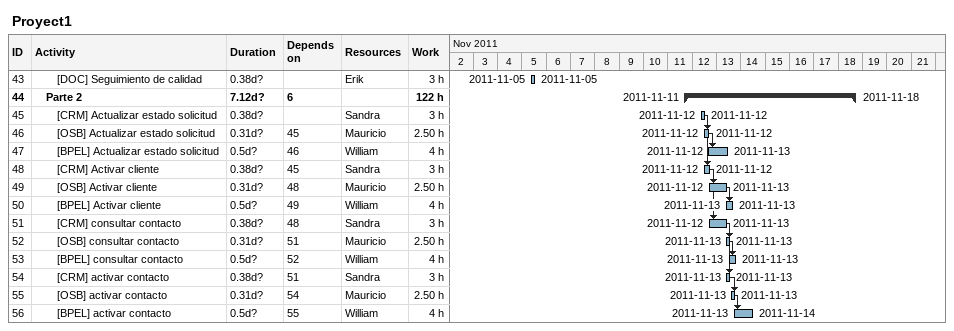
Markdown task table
Proyect1

| ID | Level | Task | Duration | Start | Finish | Predecessors | Resources | Work (h) |
|---|---|---|---|---|---|---|---|---|
| 43 | 3 | [DOC] Seguimiento de calidad | 0.38d? | 2011-11-05 | 2011-11-05 |  | Erik | 3 |
| 44 | 2 | **Parte 2** | 7.12d? | 2011-11-11 | 2011-11-18 | 6 |  | 122 |
| 45 | 3 | [CRM] Actualizar estado solicitud | 0.38d? | 2011-11-12 | 2011-11-12 |  | Sandra | 3 |
| 46 | 3 | [OSB] Actualizar estado solicitud | 0.31d? | 2011-11-12 | 2011-11-12 | 45 | Mauricio | 2.50 |
| 47 | 3 | [BPEL] Actualizar estado solicitud | 0.5d? | 2011-11-12 | 2011-11-13 | 46 | William | 4 |
| 48 | 3 | [CRM] Activar cliente | 0.38d? | 2011-11-12 | 2011-11-12 | 45 | Sandra | 3 |
| 49 | 3 | [OSB] Activar cliente | 0.31d? | 2011-11-12 | 2011-11-13 | 48 | Mauricio | 2.50 |
| 50 | 3 | [BPEL] Activar cliente | 0.5d? | 2011-11-13 | 2011-11-13 | 49 | William | 4 |
| 51 | 3 | [CRM] consultar contacto | 0.38d? | 2011-11-12 | 2011-11-13 | 48 | Sandra | 3 |
| 52 | 3 | [OSB] consultar contacto | 0.31d? | 2011-11-13 | 2011-11-13 | 51 | Mauricio | 2.50 |
| 53 | 3 | [BPEL] consultar contacto | 0.5d? | 2011-11-13 | 2011-11-13 | 52 | William | 4 |
| 54 | 3 | [CRM] activar contacto | 0.38d? | 2011-11-13 | 2011-11-13 | 51 | Sandra | 3 |
| 55 | 3 | [OSB] activar contacto | 0.31d? | 2011-11-13 | 2011-11-13 | 54 | Mauricio | 2.50 |
| 56 | 3 | [BPEL] activar contacto | 0.5d? | 2011-11-13 | 2011-11-14 | 55 | William | 4 |
